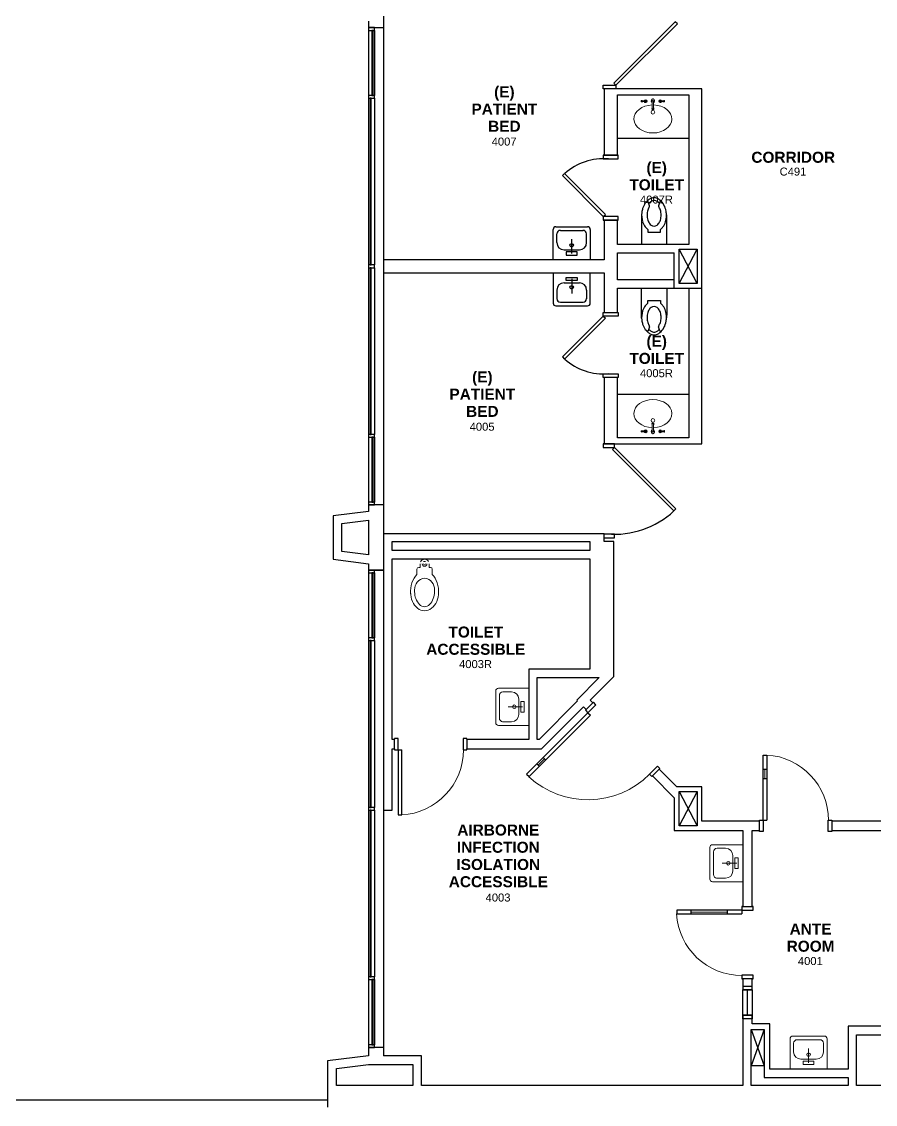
# Model space of a CAD drawing. Header units: inches. Extents: x -3235 to 3296, y 161 to 2924.
# Drawn here: x 96 to 568, y 1651 to 2250 of the extents above; entities that cross this region are included whole.
import ezdxf

# ---------------------------------------------------------------- set-up
doc = ezdxf.new("R2010")
doc.units = ezdxf.units.IN
doc.header["$LTSCALE"] = 96
doc.header["$MEASUREMENT"] = 0
for name, color, linetype, lineweight in [('A-AREA-IDEN', 4, 'CONTINUOUS', 9), ('A-DOOR-FRAM', 1, 'CONTINUOUS', 30), ('A-DOOR-GLAZ', 1, 'CONTINUOUS', 18), ('A-GLAZ-FRAM', 6, 'CONTINUOUS', 30)]:
    doc.layers.add(name, color=color, linetype=linetype, lineweight=lineweight)
for name, color, linetype in [('A-DOOR', 2, 'CONTINUOUS'), ('A-FLOR-CASE', 3, 'CONTINUOUS'), ('A-FLOR-PFIX', 2, 'CONTINUOUS'), ('A-GLAZ', 2, 'CONTINUOUS'), ('A-GLAZ-SILL', 1, 'CONTINUOUS'), ('A-ROOF-LEVL-FINE', 1, 'CONTINUOUS'), ('A-SHAFT', 1, 'CONTINUOUS'), ('A-WALL-FULL', 6, 'CONTINUOUS')]:
    doc.layers.add(name, color=color, linetype=linetype)
doc.styles.add('ARIAL', font='arial.ttf')
doc.styles.add('Arial_B', font='arialbd.ttf', dxfattribs={"height": 6.088537})

# ---------------------------------------------------------------- blocks, each defined once
blk = doc.blocks.new('Summit-door-single-wrapped - 48x84-N-4089970-258679-fp04')
at = {"layer": 'A-DOOR', "lineweight": 30}
for p, q in [((18.75, 48.56), (18.75, 0.56)), ((20.75, 48.56), (18.75, 48.56)), ((20.75, 0.56), (20.75, 48.56)), ((18.75, 40.56), (20.75, 40.56)), ((18.75, 35.56), (20.75, 35.56)), ((20.75, 0.56), (18.75, 0.56))]:
    blk.add_line(p, q, dxfattribs=at)
at = {"layer": 'A-DOOR', "lineweight": 9}
blk.add_arc((20.75, 0.56), 48.18, 92.37887, 180.00139, dxfattribs=at)
at = {"layer": 'A-DOOR-FRAM'}
for p, q in [((-29.25, 0.56), (-29.25, 0.06)), ((-27.25, 0.56), (-29.25, 0.56)), ((-27.25, -5.69), (-27.25, 0.56)), ((22.75, 0.56), (20.75, 0.56)), ((20.75, 0.56), (20.75, -5.69)), ((22.75, 0.06), (22.75, 0.56)), ((-29.25, -5.19), (-29.25, -5.69)), ((-29.25, -5.69), (-27.25, -5.69)), ((20.75, -5.69), (22.75, -5.69)), ((22.75, -5.69), (22.75, -5.19))]:
    blk.add_line(p, q, dxfattribs=at)
at = {"layer": 'A-DOOR-GLAZ', "lineweight": 9}
blk.add_line((19.75, 35.56), (19.75, 40.56), dxfattribs=at)
blk = doc.blocks.new('Summit-door-single-wrapped - 36x84-G-4090019-258679-fp04')
at = {"layer": 'A-DOOR', "lineweight": 30}
for p, q in [((12.75, 36.56), (12.75, 0.56)), ((14.75, 36.56), (12.75, 36.56)), ((14.75, 0.56), (14.75, 36.56)), ((12.75, 28.56), (14.75, 28.56)), ((12.75, 8.56), (14.75, 8.56)), ((14.75, 0.56), (12.75, 0.56))]:
    blk.add_line(p, q, dxfattribs=at)
at = {"layer": 'A-DOOR', "lineweight": 9}
blk.add_arc((14.75, 0.56), 36.14, 93.17253, 180.00158, dxfattribs=at)
at = {"layer": 'A-DOOR-FRAM'}
for p, q in [((-23.25, 0.56), (-23.25, 0.06)), ((-21.25, 0.56), (-23.25, 0.56)), ((-21.25, -5.69), (-21.25, 0.56)), ((16.75, 0.56), (14.75, 0.56)), ((14.75, 0.56), (14.75, -5.69)), ((16.75, 0.06), (16.75, 0.56)), ((-23.25, -5.19), (-23.25, -5.69)), ((-23.25, -5.69), (-21.25, -5.69)), ((14.75, -5.69), (16.75, -5.69)), ((16.75, -5.69), (16.75, -5.19))]:
    blk.add_line(p, q, dxfattribs=at)
at = {"layer": 'A-DOOR-GLAZ', "lineweight": 9}
blk.add_line((13.75, 8.56), (13.75, 28.56), dxfattribs=at)
blk = doc.blocks.new('Summit-door-single-wrapped - 36x84-F-4090015-258679-fp04')
at = {"layer": 'A-DOOR', "lineweight": 30}
for p, q in [((12.75, 36.56), (12.75, 0.56)), ((14.75, 36.56), (12.75, 36.56)), ((14.75, 0.56), (14.75, 36.56)), ((14.75, 0.56), (12.75, 0.56))]:
    blk.add_line(p, q, dxfattribs=at)
at = {"layer": 'A-DOOR', "lineweight": 9}
blk.add_arc((14.75, 0.56), 36.14, 93.17253, 180.00158, dxfattribs=at)
at = {"layer": 'A-DOOR-FRAM'}
for p, q in [((-23.25, 0.56), (-23.25, 0.06)), ((-21.25, 0.56), (-23.25, 0.56)), ((-21.25, -5.69), (-21.25, 0.56)), ((16.75, 0.56), (14.75, 0.56)), ((14.75, 0.56), (14.75, -5.69)), ((16.75, 0.06), (16.75, 0.56)), ((-23.25, -5.19), (-23.25, -5.69)), ((-23.25, -5.69), (-21.25, -5.69)), ((14.75, -5.69), (16.75, -5.69)), ((16.75, -5.69), (16.75, -5.19))]:
    blk.add_line(p, q, dxfattribs=at)
blk = doc.blocks.new('Summit-door-single-wrapped - 36x84-N-4089973-258679-fp04')
at = {"layer": 'A-DOOR', "lineweight": 30}
for p, q in [((14.75, -0.56), (12.75, -0.56)), ((12.75, -36.56), (12.75, -0.56)), ((14.75, -0.56), (14.75, -36.56)), ((12.75, -23.56), (14.75, -23.56)), ((12.75, -28.56), (14.75, -28.56)), ((14.75, -36.56), (12.75, -36.56))]:
    blk.add_line(p, q, dxfattribs=at)
at = {"layer": 'A-DOOR', "lineweight": 9}
blk.add_arc((14.75, -0.56), 36.14, 179.99842, 266.82747, dxfattribs=at)
at = {"layer": 'A-DOOR-FRAM'}
for p, q in [((-23.25, 5.69), (-21.25, 5.69)), ((-23.25, 5.19), (-23.25, 5.69)), ((-21.25, 5.69), (-21.25, -0.56)), ((14.75, 5.69), (16.75, 5.69)), ((14.75, -0.56), (14.75, 5.69)), ((16.75, 5.69), (16.75, 5.19)), ((-23.25, -0.56), (-23.25, -0.06)), ((-21.25, -0.56), (-23.25, -0.56)), ((16.75, -0.56), (14.75, -0.56)), ((16.75, -0.06), (16.75, -0.56))]:
    blk.add_line(p, q, dxfattribs=at)
at = {"layer": 'A-DOOR-GLAZ', "lineweight": 9}
blk.add_line((13.75, -23.56), (13.75, -28.56), dxfattribs=at)
blk = doc.blocks.new('cw-countertop-one-side - cw-countertop-one-side-24D-V23-258679-fp04')
at = {"layer": 'A-FLOR-CASE'}
blk.add_line((-23.87, -11.5), (15.63, -11.5), dxfattribs=at)
blk = doc.blocks.new('cw-countertop-one-side - cw-countertop-one-side-24D-V24-258679-fp04')
at = {"layer": 'A-FLOR-CASE'}
blk.add_line((15.63, 11.5), (-23.87, 11.5), dxfattribs=at)

msp = doc.modelspace()

# ---------------------------------------------------------------- linework, layer by layer
at = {"layer": 'A-DOOR'}
for p, q in [((457.7, 2249.8), (423.76, 2215.86)), ((425, 2214.62), (458.94, 2248.57)), ((458.94, 2248.57), (457.7, 2249.8)), ((425, 2214.62), (423.76, 2215.86)), ((418, 2212.62), (418, 2214.62)), ((418, 2214.62), (425, 2214.62)), ((425, 2212.62), (418, 2212.62)), ((425, 2214.62), (425, 2212.62)), ((395.37, 2164.63), (396.61, 2165.86)), ((418, 2142), (395.37, 2164.63)), ((396.61, 2165.86), (419.24, 2143.24)), ((418, 2142), (419.24, 2143.24)), ((418, 2087), (395.37, 2064.37)), ((396.61, 2063.14), (419.24, 2085.76)), ((418, 2087), (419.24, 2085.76)), ((395.37, 2064.37), (396.61, 2063.14)), ((424.25, 2014.37), (423.01, 2013.14)), ((456.95, 1979.2), (423.01, 2013.14)), ((424.25, 2014.37), (458.19, 1980.43)), ((458.19, 1980.43), (456.95, 1979.2))]:
    msp.add_line(p, q, dxfattribs=at)
for centre, radius, start, end in [((418, 2142), 31.98, 85, 131.86357), ((418, 2087), 31.98, 228.13643, 275), ((424.25, 2014.37), 48.05, 265, 312.91262)]:
    msp.add_arc(centre, radius, start, end, dxfattribs=at)
at = {"layer": 'A-FLOR-PFIX', "lineweight": 9}
for p, q in [((439.3, 2206.12), (439.18, 2206.17)), ((439.18, 2205.43), (439.3, 2205.48)), ((439.43, 2206.08), (439.3, 2206.12)), ((439.3, 2205.48), (439.43, 2205.51)), ((439.57, 2206.06), (439.43, 2206.08)), ((439.43, 2205.51), (439.57, 2205.54)), ((439.72, 2206.04), (439.57, 2206.06)), ((439.57, 2205.54), (439.72, 2205.55)), ((439.89, 2206.03), (439.72, 2206.04)), ((439.72, 2205.55), (439.89, 2205.57)), ((440.06, 2206.01), (439.89, 2206.03)), ((439.89, 2205.57), (440.06, 2205.58)), ((440.24, 2206), (440.06, 2206.01)), ((440.06, 2205.58), (440.24, 2205.59)), ((440.43, 2205.99), (440.24, 2206)), ((440.24, 2205.59), (440.43, 2205.6)), ((440.67, 2205.99), (440.43, 2205.99)), ((440.43, 2205.6), (440.67, 2205.61)), ((440.87, 2205.98), (440.64, 2205.99)), ((440.64, 2205.61), (440.87, 2205.61)), ((441.11, 2205.98), (440.87, 2205.98)), ((440.87, 2205.61), (441.11, 2205.61)), ((445.03, 2205.8), (445.03, 2205.01)), ((445.03, 2205.01), (445.03, 2202.12)), ((445.84, 2205.8), (445.84, 2205.01)), ((445.84, 2202.12), (445.84, 2205.01)), ((450, 2205.98), (449.76, 2205.98)), ((449.76, 2205.61), (450, 2205.61)), ((450.23, 2205.99), (450, 2205.98)), ((450, 2205.61), (450.23, 2205.61)), ((450.44, 2205.99), (450.2, 2205.99)), ((450.2, 2205.61), (450.44, 2205.6)), ((450.64, 2206), (450.44, 2205.99)), ((450.44, 2205.6), (450.64, 2205.59)), ((450.82, 2206.01), (450.64, 2206)), ((450.64, 2205.59), (450.82, 2205.58)), ((450.99, 2206.03), (450.82, 2206.01)), ((450.82, 2205.58), (450.99, 2205.57)), ((451.15, 2206.04), (450.99, 2206.03)), ((450.99, 2205.57), (451.15, 2205.55)), ((451.3, 2206.06), (451.15, 2206.04)), ((451.15, 2205.55), (451.3, 2205.53)), ((451.45, 2206.08), (451.3, 2206.06)), ((451.3, 2205.53), (451.45, 2205.51)), ((451.58, 2206.12), (451.45, 2206.08)), ((451.45, 2205.51), (451.58, 2205.48)), ((451.69, 2206.16), (451.58, 2206.12)), ((451.58, 2205.48), (451.69, 2205.43)), ((445.03, 2202.12), (445.03, 2201.81)), ((445.84, 2202.12), (445.84, 2201.81)), ((445.03, 2026.88), (445.03, 2027.19)), ((445.03, 2023.99), (445.03, 2026.88)), ((445.03, 2023.2), (445.03, 2023.99)), ((445.84, 2026.88), (445.84, 2027.19)), ((445.84, 2026.88), (445.84, 2023.99)), ((445.84, 2023.2), (445.84, 2023.99)), ((439.18, 2023.57), (439.3, 2023.52)), ((439.3, 2022.88), (439.18, 2022.83)), ((439.3, 2023.52), (439.43, 2023.49)), ((439.43, 2022.92), (439.3, 2022.88)), ((439.43, 2023.49), (439.57, 2023.46)), ((439.57, 2022.94), (439.43, 2022.92)), ((439.57, 2023.46), (439.72, 2023.45)), ((439.72, 2022.96), (439.57, 2022.94)), ((439.72, 2023.45), (439.89, 2023.43)), ((439.89, 2022.97), (439.72, 2022.96)), ((439.89, 2023.43), (440.06, 2023.42)), ((440.06, 2022.99), (439.89, 2022.97)), ((440.06, 2023.42), (440.24, 2023.41)), ((440.24, 2023), (440.06, 2022.99)), ((440.24, 2023.41), (440.43, 2023.4)), ((440.43, 2023.01), (440.24, 2023)), ((440.43, 2023.4), (440.67, 2023.39)), ((440.67, 2023.01), (440.43, 2023.01)), ((440.64, 2023.39), (440.87, 2023.39)), ((440.87, 2023.02), (440.64, 2023.01)), ((440.87, 2023.39), (441.11, 2023.39)), ((441.11, 2023.02), (440.87, 2023.02)), ((449.76, 2023.39), (450, 2023.39)), ((450, 2023.02), (449.76, 2023.02)), ((450, 2023.39), (450.23, 2023.39)), ((450.23, 2023.01), (450, 2023.02)), ((450.2, 2023.39), (450.44, 2023.4)), ((450.44, 2023.01), (450.2, 2023.01)), ((450.44, 2023.4), (450.64, 2023.41)), ((450.64, 2023), (450.44, 2023.01)), ((450.64, 2023.41), (450.82, 2023.42)), ((450.82, 2022.99), (450.64, 2023)), ((450.82, 2023.42), (450.99, 2023.43)), ((450.99, 2022.97), (450.82, 2022.99)), ((450.99, 2023.43), (451.15, 2023.45)), ((451.15, 2022.96), (450.99, 2022.97)), ((451.15, 2023.45), (451.3, 2023.47)), ((451.3, 2022.94), (451.15, 2022.96)), ((451.3, 2023.47), (451.45, 2023.49)), ((451.45, 2022.92), (451.3, 2022.94)), ((451.45, 2023.49), (451.58, 2023.52)), ((451.58, 2022.88), (451.45, 2022.92)), ((451.58, 2023.52), (451.69, 2023.57)), ((451.69, 2022.84), (451.58, 2022.88)), ((314.87, 1944.1), (314.87, 1946.99)), ((315.87, 1947.99), (316.62, 1947.99)), ((316.62, 1947.99), (316.62, 1949.87)), ((321.63, 1947.99), (321.63, 1949.87)), ((322.38, 1947.99), (321.63, 1947.99)), ((323.38, 1944.1), (323.38, 1946.99)), ((313.62, 1935.49), (313.62, 1934.45)), ((324.63, 1935.49), (324.63, 1934.49)), ((376.75, 1881.12), (360, 1881.12)), ((376.75, 1881.12), (375.75, 1881.12)), ((358.5, 1879.62), (358.5, 1862.12)), ((360.5, 1877.12), (360.5, 1864.43)), ((367.25, 1879.12), (362.5, 1879.12)), ((371.25, 1875.12), (371.25, 1866.62)), ((373.37, 1870.87), (365.37, 1870.87)), ((372.43, 1867.87), (372.43, 1873.87)), ((372.43, 1873.87), (374.24, 1873.87)), ((374.24, 1873.87), (374.24, 1867.87)), ((367.25, 1862.62), (362.31, 1862.62)), ((374.24, 1867.87), (372.43, 1867.87)), ((360, 1860.62), (376.75, 1860.62)), ((375.75, 1860.62), (376.75, 1860.62)), ((476.88, 1793.12), (476.88, 1775.62)), ((495.13, 1794.62), (478.38, 1794.62)), ((478.88, 1790.62), (478.88, 1777.93)), ((485.63, 1792.62), (480.88, 1792.62)), ((495.13, 1794.62), (494.13, 1794.62)), ((489.63, 1788.62), (489.63, 1780.12)), ((490.81, 1781.37), (490.81, 1787.37)), ((490.81, 1787.37), (492.61, 1787.37)), ((492.61, 1787.37), (492.61, 1781.37)), ((491.75, 1784.37), (483.75, 1784.37)), ((492.61, 1781.37), (490.81, 1781.37)), ((478.38, 1774.12), (495.13, 1774.12)), ((485.63, 1776.12), (480.68, 1776.12)), ((494.13, 1774.12), (495.13, 1774.12)), ((540.25, 1688.75), (522.75, 1688.75)), ((521.25, 1687.25), (521.25, 1670.5)), ((523.25, 1680), (523.25, 1684.94)), ((537.75, 1686.75), (525.06, 1686.75)), ((539.75, 1680), (539.75, 1684.75)), ((541.75, 1670.5), (541.75, 1687.25)), ((531.5, 1673.87), (531.5, 1681.87)), ((521.25, 1671.5), (521.25, 1670.5)), ((535.75, 1676), (527.25, 1676)), ((528.5, 1673.01), (528.5, 1674.82)), ((528.5, 1674.82), (534.5, 1674.82)), ((534.5, 1673.01), (528.5, 1673.01)), ((534.5, 1674.82), (534.5, 1673.01)), ((541.75, 1670.5), (541.75, 1671.5))]:
    msp.add_line(p, q, dxfattribs=at)
at = {"layer": 'A-FLOR-PFIX'}
for p, q in [((426.25, 2176), (418, 2176)), ((418, 2176), (418, 2174)), ((418, 2174), (426.25, 2174)), ((426.25, 2174), (426.25, 2176)), ((443.6, 2147.93), (442.87, 2150.13)), ((449.28, 2150.15), (448.55, 2147.93)), ((426.25, 2142), (418, 2142)), ((418, 2142), (418, 2140)), ((418, 2140), (426.25, 2140)), ((426.25, 2140), (426.25, 2142)), ((439.12, 2143.12), (439.12, 2126.62)), ((453.12, 2126.62), (453.12, 2141.5)), ((390.25, 2118.12), (390.25, 2134.87)), ((391.75, 2136.37), (409.25, 2136.37)), ((392.25, 2127.62), (392.25, 2132.37)), ((394.25, 2134.37), (406.94, 2134.37)), ((408.75, 2127.62), (408.75, 2132.57)), ((410.75, 2134.87), (410.75, 2118.12)), ((442.57, 2134.89), (442.57, 2133.34)), ((442.57, 2133.34), (449.57, 2133.34)), ((449.57, 2133.34), (449.57, 2134.89)), ((400.5, 2121.5), (400.5, 2129.5)), ((396.25, 2123.62), (404.75, 2123.62)), ((403.5, 2122.44), (397.5, 2122.44)), ((397.5, 2122.44), (397.5, 2120.64)), ((397.5, 2120.64), (403.5, 2120.64)), ((403.5, 2120.64), (403.5, 2122.44)), ((390.25, 2118.12), (390.25, 2119.12)), ((410.75, 2119.12), (410.75, 2118.12)), ((390.25, 2110.87), (390.25, 2094.12)), ((390.25, 2110.87), (390.25, 2109.87)), ((397.5, 2106.56), (397.5, 2108.36)), ((397.5, 2108.36), (403.5, 2108.36)), ((403.5, 2108.36), (403.5, 2106.56)), ((410.75, 2094.12), (410.75, 2110.87)), ((410.75, 2109.87), (410.75, 2110.87)), ((396.25, 2105.37), (404.75, 2105.37)), ((403.5, 2106.56), (397.5, 2106.56)), ((400.5, 2107.5), (400.5, 2099.5)), ((439.12, 2085.87), (439.12, 2102.37)), ((453.12, 2102.37), (453.12, 2087.5)), ((392.25, 2101.37), (392.25, 2096.62)), ((408.75, 2101.37), (408.75, 2096.43)), ((391.75, 2092.62), (409.25, 2092.62)), ((394.25, 2094.62), (406.94, 2094.62)), ((442.57, 2094.11), (442.57, 2095.66)), ((442.57, 2095.66), (449.57, 2095.66)), ((449.57, 2095.66), (449.57, 2094.11)), ((418, 2089), (426.25, 2089)), ((418, 2087), (418, 2089)), ((426.25, 2087), (418, 2087)), ((426.25, 2089), (426.25, 2087)), ((443.6, 2081.07), (442.87, 2078.87)), ((449.28, 2078.85), (448.55, 2081.07)), ((418, 2055), (426.25, 2055)), ((418, 2053), (418, 2055)), ((426.25, 2055), (426.25, 2053)), ((426.25, 2053), (418, 2053)), ((424.25, 2016.37), (418, 2016.37)), ((418, 2016.37), (418, 2014.37)), ((418, 2014.37), (424.25, 2014.37)), ((424.25, 2014.37), (424.25, 2016.37)), ((424.25, 1966.37), (418.5, 1966.37)), ((418.5, 1964.37), (424.25, 1964.37)), ((424.25, 1964.37), (424.25, 1966.37))]:
    msp.add_line(p, q, dxfattribs=at)
at = {"layer": 'A-FLOR-PFIX', "lineweight": 9}
for centre, radius in [((441.44, 2205.8), 0.375), ((449.44, 2205.8), 0.375), ((445.44, 2199.73), 1), ((445.44, 2029.27), 1), ((441.44, 2023.2), 0.375), ((449.44, 2023.2), 0.375), ((368.75, 1870.87), 1), ((487.13, 1784.37), 1), ((531.5, 1678.5), 1)]:
    msp.add_circle(centre, radius, dxfattribs=at)
at = {"layer": 'A-FLOR-PFIX'}
for centre in [(400.5, 2126.12), (400.5, 2102.87)]:
    msp.add_circle(centre, 1, dxfattribs=at)
at = {"layer": 'A-FLOR-PFIX', "lineweight": 9}
for centre, radius, start, end in [((441.44, 2205.8), 0.787, 193.91607, 166.08393), ((445.44, 2205.8), 0.89, 180, 242.85913), ((445.44, 2205.8), 0.406, 0, 180), ((445.44, 2205.8), 0.89, 297.14087, 0), ((449.44, 2205.8), 0.787, 13.91607, 346.08393), ((445.44, 2201.69), 0.594, 133.29136, 47.02251), ((445.44, 2201.81), 0.406, 180, 0), ((441.44, 2023.2), 0.787, 193.91607, 166.08393), ((445.44, 2023.2), 0.89, 117.14087, 180), ((445.44, 2027.31), 0.594, 312.97749, 226.70864), ((445.44, 2027.19), 0.406, 0, 180), ((445.44, 2023.2), 0.89, 0, 62.85913), ((449.44, 2023.2), 0.787, 13.91607, 346.08393), ((445.44, 2023.2), 0.406, 180, 0), ((319.13, 1949.94), 2.5, 29.21022, 151.35749), ((315.87, 1946.99), 1, 90, 180), ((319.13, 1949.94), 1.34, 182.86167, 357.13833), ((319.13, 1949.94), 0.571, 187.58013, 352.41987), ((319.13, 1949.94), 1.34, 65.83558, 114.16442), ((319.13, 1949.94), 2.5, 353.14499, 358.6374), ((322.38, 1946.99), 1, 0, 90), ((319.85, 1935.9), 6.24, 96.66588, 183.78889), ((318.4, 1935.9), 6.24, 356.21111, 83.33412), ((324.14, 1934.48), 10.52, 180.16835, 222.17463), ((314.11, 1934.48), 10.52, 317.82537, 0.05016), ((319.13, 1929.94), 3.75, 222.17463, 317.82537), ((360, 1879.62), 1.5, 90, 180), ((362.5, 1877.12), 2, 90, 180), ((367.25, 1875.12), 4, 0, 90), ((362.5, 1864.62), 2, 180, 270), ((367.25, 1866.62), 4, 270, 0), ((360, 1862.12), 1.5, 180, 270), ((478.38, 1793.12), 1.5, 90, 180), ((480.88, 1790.62), 2, 90, 180), ((485.63, 1788.62), 4, 0, 90), ((485.63, 1780.12), 4, 270, 0), ((478.38, 1775.62), 1.5, 180, 270), ((480.88, 1778.12), 2, 180, 270), ((522.75, 1687.25), 1.5, 90, 180), ((540.25, 1687.25), 1.5, 0, 90), ((525.25, 1684.75), 2, 90, 180), ((537.75, 1684.75), 2, 0, 90), ((527.25, 1680), 4, 180, 270), ((535.75, 1680), 4, 270, 0)]:
    msp.add_arc(centre, radius, start, end, dxfattribs=at)
at = {"layer": 'A-FLOR-PFIX'}
for centre, radius, start, end in [((447.16, 2144.94), 7.43, 133.42584, 143.31189), ((442.4, 2149.97), 0.5, 18.24382, 133.42586), ((448.05, 2144.76), 8.18, 122.76152, 136.69026), ((448.05, 2144.76), 6.68, 122.76168, 137.24351), ((446.12, 2147.76), 4.62, 89.99996, 122.76152), ((446.12, 2147.76), 3.12, 89.99997, 122.76168), ((446.12, 2147.76), 4.62, 57.23828, 90.00004), ((446.12, 2147.76), 3.12, 57.23841, 90.00003), ((444.2, 2144.76), 6.68, 43.68582, 57.23841), ((444.2, 2144.76), 8.18, 32.76833, 57.23828), ((449.76, 2150), 0.5, 44.32793, 161.75617), ((451.57, 2142.84), 12.38, 173.41413, 197.14136), ((451.57, 2142.84), 12.38, 162.85836, 173.41408), ((448.87, 2143.67), 9.56, 143.31538, 162.85836), ((451.57, 2142.84), 9.38, 162.85864, 179.99998), ((448.87, 2143.67), 6.56, 144.48291, 162.85864), ((443.13, 2147.77), 0.5, 324.48291, 18.24382), ((449.02, 2147.77), 0.5, 161.75617, 215.51709), ((443.28, 2143.67), 6.56, 17.14136, 35.51709), ((440.58, 2142.84), 9.38, 0.00002, 17.14136), ((441.14, 2142.79), 11.82, 14.92881, 32.76833), ((440.58, 2142.84), 12.38, 342.85852, 8.26506), ((436.29, 2141.5), 16.84, 0, 14.92881), ((448.87, 2142), 9.56, 197.14136, 216.67228), ((451.57, 2142.84), 9.38, 180.00002, 197.14137), ((448.87, 2142), 6.56, 197.14137, 216.67237), ((447.16, 2140.73), 4.43, 216.67237, 231.86477), ((444.99, 2140.73), 4.43, 308.13523, 323.32763), ((443.28, 2142), 6.56, 323.32763, 342.85863), ((440.58, 2142.84), 9.38, 342.85863, 359.99998), ((443.28, 2142), 9.56, 323.32779, 342.85852), ((391.75, 2134.87), 1.5, 90, 180), ((394.25, 2132.37), 2, 90, 180), ((406.75, 2132.37), 2, 0, 90), ((409.25, 2134.87), 1.5, 0, 90), ((447.16, 2140.73), 7.43, 216.67228, 231.86476), ((446.07, 2139.47), 2.76, 233.41905, 306.58095), ((444.99, 2140.73), 7.43, 308.13522, 323.32779), ((396.25, 2127.62), 4, 180, 270), ((404.75, 2127.62), 4, 270, 0), ((396.25, 2101.37), 4, 90, 180), ((404.75, 2101.37), 4, 0, 90), ((394.25, 2096.62), 2, 180, 270), ((406.75, 2096.62), 2, 270, 0), ((391.75, 2094.12), 1.5, 180, 270), ((409.25, 2094.12), 1.5, 270, 0), ((448.87, 2087), 9.56, 143.32772, 162.85864), ((447.16, 2088.27), 7.43, 128.13524, 143.32772), ((448.87, 2087), 6.56, 143.32763, 162.85863), ((447.16, 2088.27), 4.43, 128.13523, 143.32763), ((446.07, 2089.53), 2.76, 53.41905, 126.58095), ((444.99, 2088.27), 4.43, 36.67237, 51.86477), ((443.28, 2087), 6.56, 17.14137, 36.67237), ((444.99, 2088.27), 7.43, 36.67221, 51.86478), ((443.28, 2087), 9.56, 17.14148, 36.67221), ((451.57, 2086.16), 12.38, 162.85864, 186.58587), ((451.57, 2086.16), 12.38, 186.58592, 197.14164), ((451.57, 2086.16), 9.38, 162.85863, 179.99998), ((451.57, 2086.16), 9.38, 180.00002, 197.14136), ((440.58, 2086.16), 9.38, 0.00002, 17.14137), ((440.58, 2086.16), 9.38, 342.85864, 359.99998), ((440.58, 2086.16), 12.38, 351.73494, 17.14148), ((436.29, 2087.5), 16.84, 345.07119, 0), ((448.87, 2085.33), 9.56, 197.14164, 216.68462), ((447.16, 2084.06), 7.43, 216.68811, 226.57416), ((442.4, 2079.03), 0.5, 226.57414, 341.75618), ((448.05, 2084.24), 8.18, 223.30974, 237.23848), ((448.87, 2085.33), 6.56, 197.14136, 215.51709), ((448.05, 2084.24), 6.68, 222.75649, 237.23832), ((443.13, 2081.23), 0.5, 341.75618, 35.51709), ((446.12, 2081.24), 3.12, 237.23832, 270.00003), ((446.12, 2081.24), 3.12, 269.99997, 302.76159), ((444.2, 2084.24), 6.68, 302.76159, 316.31418), ((449.02, 2081.23), 0.5, 144.48291, 198.24383), ((443.28, 2085.33), 6.56, 324.48291, 342.85864), ((444.2, 2084.24), 8.18, 302.76172, 327.23167), ((449.76, 2079), 0.5, 198.24383, 315.67207), ((441.14, 2086.21), 11.82, 327.23167, 345.07119), ((446.12, 2081.24), 4.62, 237.23848, 270.00004), ((446.12, 2081.24), 4.62, 269.99996, 302.76172)]:
    msp.add_arc(centre, radius, start, end, dxfattribs=at)
at = {"layer": 'A-FLOR-PFIX', "lineweight": 9}
for centre, major_axis, ratio, start_param, end_param in [((445.44, 2195.98), (10.5, 0), 0.737968, 1.609473, 7.815305), ((445.44, 2033.02), (10.5, 0), 0.737968, 4.751065, 10.956898), ((319.13, 1934.28), (0, 11.75), 0.659574, 0.58137, 1.646844), ((319.13, 1934.28), (0, 11.75), 0.659574, 4.621634, 5.701815), ((319.13, 1934.28), (0, 10.3), 0.752595, 1.570796, 4.712389)]:
    msp.add_ellipse(centre, major_axis=major_axis, ratio=ratio, start_param=start_param, end_param=end_param, dxfattribs=at)
for points, knots in [([(439.18, 2206.17), (439.17, 2206.18), (439.14, 2206.19), (439.12, 2206.2), (439.11, 2206.21), (439.11, 2206.21), (439.1, 2206.21), (439.09, 2206.22), (439.09, 2206.22), (439.08, 2206.21), (439.07, 2206.21), (439.06, 2206.2), (439.05, 2206.19), (439.04, 2206.17), (439.04, 2206.15), (439.03, 2206.13), (439.02, 2206.11), (439, 2206.07), (438.98, 2206), (438.96, 2205.91), (438.96, 2205.83), (438.96, 2205.8)], [0, 0, 0, 0, 0.041667, 0.083333, 0.104167, 0.130208, 0.166667, 0.208333, 0.25, 0.291667, 0.333333, 0.416667, 0.458333, 0.5, 0.541667, 0.583333, 0.625, 0.666667, 0.75, 0.916667, 1, 1, 1, 1]), ([(438.96, 2205.8), (438.96, 2205.74), (438.97, 2205.64), (439.01, 2205.51), (439.05, 2205.42), (439.07, 2205.39), (439.08, 2205.38), (439.09, 2205.38), (439.09, 2205.38), (439.1, 2205.38), (439.11, 2205.39), (439.11, 2205.39), (439.12, 2205.39), (439.14, 2205.41), (439.17, 2205.42), (439.18, 2205.43)], [0, 0, 0, 0, 0.166667, 0.333333, 0.5, 0.666667, 0.708333, 0.75, 0.791667, 0.833333, 0.869792, 0.895833, 0.916667, 0.958333, 1, 1, 1, 1]), ([(445.44, 2207.09), (445.39, 2207.09), (445.3, 2207.08), (445.2, 2207.04), (445.12, 2207), (445.05, 2206.95), (444.96, 2206.87), (444.87, 2206.77), (444.8, 2206.65), (444.73, 2206.53), (444.64, 2206.33), (444.57, 2206.07), (444.55, 2205.88), (444.55, 2205.8)], [0, 0, 0, 0, 0.076923, 0.153846, 0.192308, 0.230769, 0.307692, 0.384615, 0.461538, 0.538462, 0.615385, 0.807692, 1, 1, 1, 1]), ([(446.33, 2205.8), (446.33, 2205.83), (446.32, 2205.9), (446.3, 2206.05), (446.26, 2206.22), (446.2, 2206.4), (446.15, 2206.53), (446.08, 2206.65), (445.96, 2206.83), (445.84, 2206.95), (445.72, 2207.02), (445.67, 2207.04), (445.58, 2207.08), (445.5, 2207.09), (445.44, 2207.09)], [0, 0, 0, 0, 0.076923, 0.153846, 0.307692, 0.384615, 0.461538, 0.538462, 0.615385, 0.807692, 0.831731, 0.855769, 0.903846, 1, 1, 1, 1]), ([(451.92, 2205.8), (451.92, 2205.85), (451.91, 2205.96), (451.87, 2206.09), (451.83, 2206.18), (451.81, 2206.2), (451.8, 2206.21), (451.79, 2206.21), (451.78, 2206.21), (451.78, 2206.21), (451.77, 2206.21), (451.76, 2206.21), (451.75, 2206.2), (451.73, 2206.19), (451.71, 2206.17), (451.69, 2206.16)], [0, 0, 0, 0, 0.166667, 0.333333, 0.5, 0.666667, 0.708333, 0.75, 0.791667, 0.833333, 0.869792, 0.895833, 0.916667, 0.958333, 1, 1, 1, 1]), ([(451.69, 2205.43), (451.71, 2205.42), (451.73, 2205.4), (451.75, 2205.39), (451.76, 2205.39), (451.77, 2205.38), (451.78, 2205.38), (451.78, 2205.38), (451.79, 2205.38), (451.8, 2205.38), (451.8, 2205.39), (451.81, 2205.39), (451.82, 2205.41), (451.83, 2205.42), (451.84, 2205.44), (451.85, 2205.46), (451.86, 2205.48), (451.87, 2205.52), (451.89, 2205.59), (451.91, 2205.69), (451.92, 2205.77), (451.92, 2205.8)], [0, 0, 0, 0, 0.041667, 0.083333, 0.104167, 0.130208, 0.166667, 0.208333, 0.25, 0.291667, 0.333333, 0.416667, 0.458333, 0.5, 0.541667, 0.583333, 0.625, 0.666667, 0.75, 0.916667, 1, 1, 1, 1]), ([(438.96, 2023.2), (438.96, 2023.26), (438.97, 2023.36), (439, 2023.47), (439.02, 2023.53), (439.04, 2023.56), (439.04, 2023.57), (439.05, 2023.59), (439.06, 2023.6), (439.07, 2023.61), (439.07, 2023.61), (439.08, 2023.62), (439.09, 2023.62), (439.09, 2023.62), (439.1, 2023.62), (439.11, 2023.61), (439.11, 2023.61), (439.12, 2023.61), (439.14, 2023.59), (439.17, 2023.58), (439.18, 2023.57)], [-1, -1, -1, -1, -0.833333, -0.666667, -0.583333, -0.541667, -0.5, -0.458333, -0.416667, -0.375, -0.333333, -0.291667, -0.25, -0.208333, -0.166667, -0.130208, -0.104167, -0.083333, -0.041667, 0, 0, 0, 0]), ([(439.18, 2022.83), (439.17, 2022.82), (439.14, 2022.81), (439.12, 2022.8), (439.11, 2022.79), (439.11, 2022.79), (439.1, 2022.79), (439.09, 2022.78), (439.09, 2022.78), (439.08, 2022.79), (439.07, 2022.79), (439.06, 2022.8), (439.04, 2022.84), (438.99, 2022.94), (438.96, 2023.09), (438.96, 2023.2)], [-1, -1, -1, -1, -0.958333, -0.916667, -0.895833, -0.869792, -0.833333, -0.791667, -0.75, -0.708333, -0.666667, -0.583333, -0.5, -0.333333, 0, 0, 0, 0]), ([(445.44, 2021.91), (445.38, 2021.91), (445.29, 2021.92), (445.21, 2021.96), (445.16, 2021.98), (445.04, 2022.05), (444.91, 2022.17), (444.8, 2022.35), (444.71, 2022.51), (444.62, 2022.74), (444.56, 2022.99), (444.55, 2023.14), (444.55, 2023.2)], [-1, -1, -1, -1, -0.903846, -0.855769, -0.831731, -0.807692, -0.615385, -0.538462, -0.461538, -0.307692, -0.153846, 0, 0, 0, 0]), ([(446.33, 2023.2), (446.33, 2023.12), (446.31, 2022.93), (446.23, 2022.67), (446.15, 2022.47), (446.08, 2022.35), (446, 2022.23), (445.91, 2022.13), (445.83, 2022.05), (445.75, 2022), (445.68, 2021.96), (445.57, 2021.92), (445.48, 2021.91), (445.44, 2021.91)], [-1, -1, -1, -1, -0.807692, -0.615385, -0.538462, -0.461538, -0.384615, -0.307692, -0.230769, -0.192308, -0.153846, -0.076923, 0, 0, 0, 0]), ([(451.69, 2023.57), (451.71, 2023.58), (451.73, 2023.6), (451.75, 2023.61), (451.76, 2023.61), (451.77, 2023.62), (451.78, 2023.62), (451.78, 2023.62), (451.79, 2023.62), (451.8, 2023.62), (451.8, 2023.61), (451.81, 2023.6), (451.83, 2023.57), (451.88, 2023.47), (451.92, 2023.31), (451.92, 2023.2)], [-1, -1, -1, -1, -0.958333, -0.916667, -0.895833, -0.869792, -0.833333, -0.791667, -0.75, -0.708333, -0.666667, -0.583333, -0.5, -0.333333, 0, 0, 0, 0]), ([(451.92, 2023.2), (451.92, 2023.15), (451.91, 2023.04), (451.87, 2022.93), (451.85, 2022.88), (451.84, 2022.85), (451.83, 2022.83), (451.82, 2022.82), (451.82, 2022.81), (451.81, 2022.8), (451.8, 2022.79), (451.8, 2022.79), (451.79, 2022.79), (451.78, 2022.79), (451.78, 2022.79), (451.77, 2022.79), (451.76, 2022.79), (451.75, 2022.8), (451.73, 2022.81), (451.71, 2022.83), (451.69, 2022.84)], [-1, -1, -1, -1, -0.833333, -0.666667, -0.583333, -0.541667, -0.5, -0.458333, -0.416667, -0.375, -0.333333, -0.291667, -0.25, -0.208333, -0.166667, -0.130208, -0.104167, -0.083333, -0.041667, 0, 0, 0, 0])]:
    msp.add_open_spline(points, degree=3, knots=knots, dxfattribs=at)
at = {"layer": 'A-GLAZ', "extrusion": (0, 0, -1)}
for p, q in [((291.5, 2246.49), (288.12, 2246.49)), ((288.12, 2246.49), (288.12, 2244.99)), ((291.5, 2244.99), (291.5, 2246.49)), ((288.12, 2244.99), (291.5, 2244.99)), ((291.5, 2208.99), (288.12, 2208.99)), ((288.12, 2208.99), (288.12, 2207.49)), ((288.12, 2207.49), (291.5, 2207.49)), ((291.5, 2207.49), (291.5, 2208.99)), ((291.5, 2115.24), (288.12, 2115.24)), ((288.12, 2115.24), (288.12, 2113.74)), ((291.5, 2113.74), (291.5, 2115.24)), ((288.12, 2113.74), (291.5, 2113.74)), ((291.5, 2021.49), (288.12, 2021.49)), ((288.12, 2021.49), (288.12, 2019.99)), ((288.12, 2019.99), (291.5, 2019.99)), ((291.5, 2019.99), (291.5, 2021.49)), ((291.5, 1946.49), (288.12, 1946.49)), ((288.12, 1946.49), (288.12, 1944.99)), ((291.5, 1944.99), (291.5, 1946.49)), ((288.12, 1944.99), (291.5, 1944.99)), ((291.5, 1908.99), (288.12, 1908.99)), ((288.12, 1908.99), (288.12, 1907.49)), ((288.12, 1907.49), (291.5, 1907.49)), ((291.5, 1907.49), (291.5, 1908.99)), ((291.5, 1815.24), (288.12, 1815.24)), ((288.12, 1815.24), (288.12, 1813.74)), ((291.5, 1813.74), (291.5, 1815.24)), ((288.12, 1813.74), (291.5, 1813.74)), ((291.5, 1721.5), (288.12, 1721.5)), ((288.12, 1721.5), (288.12, 1720)), ((288.12, 1720), (291.5, 1720)), ((291.5, 1720), (291.5, 1721.5))]:
    msp.add_line(p, q, dxfattribs=at)
at = {"layer": 'A-GLAZ'}
for p, q in [((290.63, 2244.99), (290, 2244.99)), ((290, 2244.99), (290, 2208.99)), ((290.63, 2208.99), (290.63, 2244.99)), ((289.63, 2207.49), (289, 2207.49)), ((289, 2207.49), (289, 2115.24)), ((289.63, 2115.24), (289.63, 2207.49)), ((290, 2208.99), (290.63, 2208.99)), ((289, 2115.24), (289.63, 2115.24)), ((289.63, 2113.74), (289, 2113.74)), ((289, 2113.74), (289, 2021.49)), ((289.63, 2021.49), (289.63, 2113.74)), ((289, 2021.49), (289.63, 2021.49)), ((290.63, 2019.99), (290, 2019.99)), ((290, 2019.99), (290, 1983.99)), ((290.63, 1983.99), (290.63, 2019.99)), ((291.5, 1983.99), (288.12, 1983.99)), ((288.12, 1983.99), (288.12, 1982.49)), ((288.12, 1982.49), (291.5, 1982.49)), ((290, 1983.99), (290.63, 1983.99)), ((291.5, 1982.49), (291.5, 1983.99)), ((290.63, 1944.99), (290, 1944.99)), ((290, 1944.99), (290, 1908.99)), ((290.63, 1908.99), (290.63, 1944.99)), ((289.63, 1907.49), (289, 1907.49)), ((289, 1907.49), (289, 1815.24)), ((289.63, 1815.24), (289.63, 1907.49)), ((290, 1908.99), (290.63, 1908.99)), ((289, 1815.24), (289.63, 1815.24)), ((289.63, 1813.74), (289, 1813.74)), ((289, 1813.74), (289, 1721.5)), ((289.63, 1721.5), (289.63, 1813.74)), ((289, 1721.5), (289.63, 1721.5)), ((290.63, 1720), (290, 1720)), ((290, 1720), (290, 1684)), ((290.63, 1684), (290.63, 1720)), ((495.13, 1716.37), (500.38, 1716.37)), ((500.38, 1714.37), (495.13, 1714.37)), ((495.13, 1714.37), (500.38, 1714.37)), ((497.75, 1700.37), (497.75, 1714.37)), ((495.13, 1700.37), (500.38, 1700.37)), ((500.38, 1700.37), (495.13, 1700.37)), ((500.38, 1698.37), (495.13, 1698.37)), ((291.5, 1684), (288.12, 1684)), ((288.12, 1684), (288.12, 1682.5)), ((290, 1684), (290.63, 1684)), ((291.5, 1682.5), (291.5, 1684)), ((288.12, 1682.5), (291.5, 1682.5))]:
    msp.add_line(p, q, dxfattribs=at)
at = {"layer": 'A-GLAZ-FRAM'}
for p, q in [((495.13, 1716.37), (495.13, 1714.37)), ((495.13, 1716.37), (495.13, 1714.37)), ((500.38, 1714.37), (500.38, 1716.37)), ((500.38, 1714.37), (500.38, 1716.37)), ((495.13, 1698.37), (495.13, 1700.37)), ((495.13, 1700.37), (495.13, 1698.37)), ((500.38, 1700.37), (500.38, 1698.37)), ((500.38, 1698.37), (500.38, 1700.37))]:
    msp.add_line(p, q, dxfattribs=at)
at = {"layer": 'A-GLAZ-SILL'}
for p, q in [((288.12, 2244.99), (288.12, 2208.99)), ((291.5, 2244.99), (291.5, 2208.99)), ((288.12, 2207.49), (288.12, 2115.24)), ((291.5, 2207.49), (291.5, 2115.24)), ((288.12, 2113.74), (288.12, 2021.49)), ((291.5, 2113.74), (291.5, 2021.49)), ((288.12, 2019.99), (288.12, 1983.99)), ((291.5, 2019.99), (291.5, 1983.99)), ((288.12, 1944.99), (288.12, 1908.99)), ((291.5, 1944.99), (291.5, 1908.99)), ((288.12, 1907.49), (288.12, 1815.24)), ((291.5, 1907.49), (291.5, 1815.24)), ((288.12, 1813.74), (288.12, 1721.5)), ((291.5, 1813.74), (291.5, 1721.5)), ((288.12, 1720), (288.12, 1684)), ((291.5, 1720), (291.5, 1684)), ((495.13, 1700.37), (495.13, 1714.37)), ((500.38, 1714.37), (500.38, 1700.37))]:
    msp.add_line(p, q, dxfattribs=at)
at = {"layer": 'A-ROOF-LEVL-FINE'}
msp.add_line((30.49, 1653.57), (265.5, 1653.57), dxfattribs=at)
at = {"layer": 'A-SHAFT'}
for p, q in [((459.87, 2105), (469.87, 2124)), ((469.87, 2105), (459.87, 2124)), ((459.87, 1824), (469.87, 1805)), ((469.87, 1824), (459.87, 1805))]:
    msp.add_line(p, q, dxfattribs=at)
for points in [[(499.75, 1692.37), (507, 1672.37)], [(507, 1692.37), (499.75, 1672.37)]]:
    msp.add_lwpolyline(points, dxfattribs=at)
at = {"layer": 'A-WALL-FULL'}
for p, q in [((296.5, 2262.37), (296.5, 1966.62)), ((288.12, 2250.05), (288.12, 2246.49)), ((288.12, 2246.49), (296.5, 2246.49)), ((472.5, 2212.62), (418.5, 2212.62)), ((418.5, 2212.62), (418.5, 2176)), ((472.5, 2016.37), (472.5, 2212.62)), ((425.75, 2209.37), (465.25, 2209.37)), ((425.75, 2176), (425.75, 2209.37)), ((465.25, 2209.37), (465.25, 2126.62)), ((418.5, 2176), (425.75, 2176)), ((418.5, 2140), (418.5, 2118.12)), ((425.75, 2140), (418.5, 2140)), ((425.75, 2126.62), (425.75, 2140)), ((465.25, 2126.62), (425.75, 2126.62)), ((425.75, 2107), (425.75, 2122)), ((425.75, 2122), (457.25, 2122)), ((457.25, 2102.37), (457.25, 2122)), ((459.87, 2124), (469.87, 2124)), ((459.87, 2105), (459.87, 2124)), ((469.87, 2124), (469.87, 2105)), ((418.5, 2118.12), (296.5, 2118.12)), ((296.5, 2110.87), (418.5, 2110.87)), ((418.5, 2110.87), (418.5, 2089)), ((457.25, 2107), (425.75, 2107)), ((425.75, 2089), (425.75, 2102.37)), ((425.75, 2102.37), (472.5, 2102.37)), ((469.87, 2105), (459.87, 2105)), ((465.25, 2102.37), (465.25, 2019.62)), ((418.5, 2089), (425.75, 2089)), ((418.5, 2053), (418.5, 2016.37)), ((425.75, 2053), (418.5, 2053)), ((425.75, 2019.62), (425.75, 2053)), ((465.25, 2019.62), (425.75, 2019.62)), ((418.5, 2016.37), (472.5, 2016.37)), ((296.5, 1982.49), (288.12, 1982.49)), ((288.12, 1982.49), (288.12, 1978.94)), ((288.12, 1978.94), (268.5, 1976.49)), ((268.5, 1976.49), (268.5, 1952.49)), ((273.38, 1972.18), (288.12, 1974.03)), ((273.38, 1956.79), (273.38, 1972.18)), ((288.12, 1974.03), (288.12, 1954.95)), ((418.5, 1966.62), (296.5, 1966.62)), ((418.5, 1962.37), (418.5, 1966.62)), ((301.13, 1962.37), (410.5, 1962.37)), ((268.5, 1952.49), (288.12, 1950.03)), ((288.12, 1954.95), (273.38, 1956.79)), ((288.12, 1950.03), (288.12, 1946.49)), ((288.12, 1946.49), (296.5, 1946.49)), ((296.5, 1946.47), (291.5, 1946.47)), ((472.5, 1826.62), (458.63, 1826.62)), ((472.5, 1807.62), (472.5, 1826.62)), ((457.25, 1820.58), (457.25, 1802.37)), ((459.87, 1824), (469.87, 1824)), ((459.87, 1805), (459.87, 1824)), ((469.87, 1824), (469.87, 1805)), ((296.5, 1813.74), (296.5, 1677.87)), ((469.87, 1805), (459.87, 1805)), ((580.38, 1807.62), (544.38, 1807.62)), ((544.38, 1807.62), (544.38, 1802.37)), ((457.25, 1802.37), (472.5, 1802.37)), ((544.38, 1802.37), (582.63, 1802.37)), ((558, 1689.44), (578.38, 1689.44)), ((578.38, 1694.31), (559.56, 1694.31)), ((288.12, 1677.87), (265.5, 1675.05)), ((296.5, 1682.5), (288.12, 1682.5)), ((288.12, 1682.5), (288.12, 1677.87)), ((317.5, 1677.87), (296.5, 1677.87)), ((317.5, 1661.5), (317.5, 1677.87)), ((265.5, 1675.05), (265.5, 1649.5)), ((270.38, 1670.74), (288.12, 1672.96)), ((270.38, 1661.5), (270.38, 1670.74)), ((288.12, 1672.96), (296.5, 1672.96)), ((296.5, 1672.96), (296.5, 1673)), ((296.5, 1673), (312.62, 1673)), ((312.62, 1673), (312.62, 1661.5)), ((312.62, 1661.5), (270.38, 1661.5)), ((495.13, 1661.5), (317.5, 1661.5)), ((553.38, 1661.5), (499.75, 1661.5)), ((588.71, 1661.5), (558, 1661.5))]:
    msp.add_line(p, q, dxfattribs=at)
at = {"layer": 'A-WALL-FULL', "lineweight": 30}
for p, q in [((296.5, 1966.62), (296.5, 1813.74)), ((301.13, 1957.25), (301.13, 1962.37)), ((410.5, 1962.37), (410.5, 1957.25)), ((423.75, 1962.37), (418.5, 1962.37)), ((423.75, 1887.62), (423.75, 1962.37)), ((410.5, 1957.25), (301.13, 1957.25)), ((301.13, 1952.62), (410.5, 1952.62)), ((301.13, 1852.87), (301.13, 1952.62)), ((410.5, 1952.62), (410.5, 1891.62)), ((410.5, 1891.62), (376.75, 1891.62)), ((376.75, 1891.62), (376.75, 1852.87)), ((381.37, 1887), (415.7, 1887)), ((381.37, 1852.87), (381.37, 1887)), ((415.7, 1887), (403.26, 1874.56)), ((410.69, 1874.56), (423.75, 1887.62)), ((403.26, 1874.56), (403.7, 1874.12)), ((412.16, 1873.09), (410.69, 1874.56)), ((403.7, 1874.12), (382.46, 1852.87)), ((383.75, 1847.62), (406.98, 1870.85)), ((406.98, 1870.85), (408.45, 1869.37)), ((408.45, 1869.37), (412.16, 1873.09)), ((302.5, 1852.87), (301.13, 1852.87)), ((302.5, 1847.62), (302.5, 1852.87)), ((376.75, 1852.87), (342.5, 1852.87)), ((342.5, 1852.87), (342.5, 1847.62)), ((382.46, 1852.87), (381.37, 1852.87)), ((301.13, 1847.62), (302.5, 1847.62)), ((301.13, 1813.74), (301.13, 1847.62)), ((342.5, 1847.62), (383.75, 1847.62)), ((448.93, 1836.32), (445.22, 1832.6)), ((445.22, 1832.6), (457.25, 1820.58)), ((458.63, 1826.62), (448.93, 1836.32)), ((296.5, 1813.74), (301.13, 1813.74)), ((504.38, 1807.62), (472.5, 1807.62)), ((504.38, 1802.37), (504.38, 1807.62)), ((472.5, 1802.37), (495.13, 1802.37)), ((495.13, 1802.37), (495.13, 1760.37)), ((500.38, 1760.37), (500.38, 1802.37)), ((500.38, 1802.37), (504.38, 1802.37)), ((495.13, 1760.37), (500.38, 1760.37)), ((495.13, 1720.37), (495.13, 1716.37)), ((500.38, 1720.37), (495.13, 1720.37)), ((500.38, 1716.37), (500.38, 1720.37)), ((495.13, 1698.37), (495.13, 1661.5)), ((500.38, 1695.5), (500.38, 1698.37)), ((510.13, 1695.5), (500.38, 1695.5)), ((510.13, 1670.5), (510.13, 1695.5)), ((499.75, 1692.37), (507, 1692.37)), ((499.75, 1661.5), (499.75, 1692.37)), ((507, 1692.37), (507, 1665.87)), ((553.38, 1694.31), (553.38, 1670.5)), ((559.56, 1694.31), (553.38, 1694.31)), ((558, 1661.5), (558, 1689.44)), ((507, 1665.87), (553.38, 1665.87)), ((553.38, 1670.5), (510.13, 1670.5)), ((553.38, 1665.87), (553.38, 1661.5))]:
    msp.add_line(p, q, dxfattribs=at)
at = {"layer": 'A-WALL-FULL'}
msp.add_lwpolyline([(507, 1672.37), (499.75, 1672.37)], dxfattribs=at)

# ---------------------------------------------------------------- block references
at = {"layer": 'A-DOOR'}
for name, p, rotation in [('Summit-door-single-wrapped - 48x84-N-4089970-258679-fp04', (424.58, 1853.33), 134.9999999999999), ('Summit-door-single-wrapped - 36x84-F-4090015-258679-fp04', (319.25, 1847.69), 180), ('Summit-door-single-wrapped - 36x84-N-4089973-258679-fp04', (521.13, 1807.56), 180), ('Summit-door-single-wrapped - 36x84-G-4090019-258679-fp04', (495.19, 1743.62), 89.99999999999991)]:
    msp.add_blockref(name, p, dxfattribs=dict(at, rotation=rotation))
at = {"layer": 'A-FLOR-CASE'}
for name, p in [('cw-countertop-one-side - cw-countertop-one-side-24D-V23-258679-fp04', (449.62, 2196.87)), ('cw-countertop-one-side - cw-countertop-one-side-24D-V24-258679-fp04', (449.62, 2032.12))]:
    msp.add_blockref(name, p, dxfattribs=at)

# ---------------------------------------------------------------- texts
at = {"layer": 'A-AREA-IDEN', "attachment_point": 2, "line_spacing_factor": 0.938532}
for s, insert, char_height, width, style in [('(E)\\PPATIENT\\PBED', (363.27, 2214.05), 6.089, 41.976, 'Arial_B'), ('4007', (363.13, 2185.69), 4.426, 16.416, 'ARIAL'), ('4007', (363.13, 2185.69), 4.426, 16.416, 'ARIAL'), ('CORRIDOR', (523.03, 2177.84), 6.089, 53.784, 'Arial_B'), ('(E)\\PTOILET', (447.52, 2172.16), 6.089, 35.136, 'Arial_B'), ('C491', (522.89, 2169.1), 4.426, 17.604, 'ARIAL'), ('C491', (522.89, 2169.1), 4.426, 17.604, 'ARIAL'), ('4007R', (447.37, 2153.61), 4.426, 21.708, 'ARIAL'), ('4007R', (447.37, 2153.61), 4.426, 21.708, 'ARIAL'), ('(E)\\PTOILET', (447.52, 2076.14), 6.089, 35.136, 'Arial_B'), ('(E)\\PPATIENT\\PBED', (351.09, 2056.35), 6.089, 41.976, 'Arial_B'), ('4005R', (447.37, 2057.59), 4.426, 21.708, 'ARIAL'), ('4005R', (447.37, 2057.59), 4.426, 21.708, 'ARIAL'), ('4005', (350.95, 2027.99), 4.426, 16.416, 'ARIAL'), ('4005', (350.95, 2027.99), 4.426, 16.416, 'ARIAL'), ('TOILET\\PACCESSIBLE', (347.48, 1915.26), 6.089, 63.288, 'Arial_B'), ('4003R', (347.33, 1896.71), 4.426, 21.708, 'ARIAL'), ('4003R', (347.33, 1896.71), 4.426, 21.708, 'ARIAL'), ('AIRBORNE\\PINFECTION\\PISOLATION\\PACCESSIBLE', (359.92, 1805.76), 6.089, 63.288, 'Arial_B'), ('4003', (359.77, 1767.59), 4.426, 16.416, 'ARIAL'), ('4003', (359.77, 1767.59), 4.426, 16.416, 'ARIAL'), ('ANTE\\PROOM', (532.63, 1751.02), 6.089, 30.744, 'Arial_B'), ('4001', (532.49, 1732.47), 4.426, 16.416, 'ARIAL'), ('4001', (532.49, 1732.47), 4.426, 16.416, 'ARIAL')]:
    msp.add_mtext(s, dxfattribs=dict(at, insert=insert, char_height=char_height, width=width, style=style))

doc.saveas('drawing.dxf')
